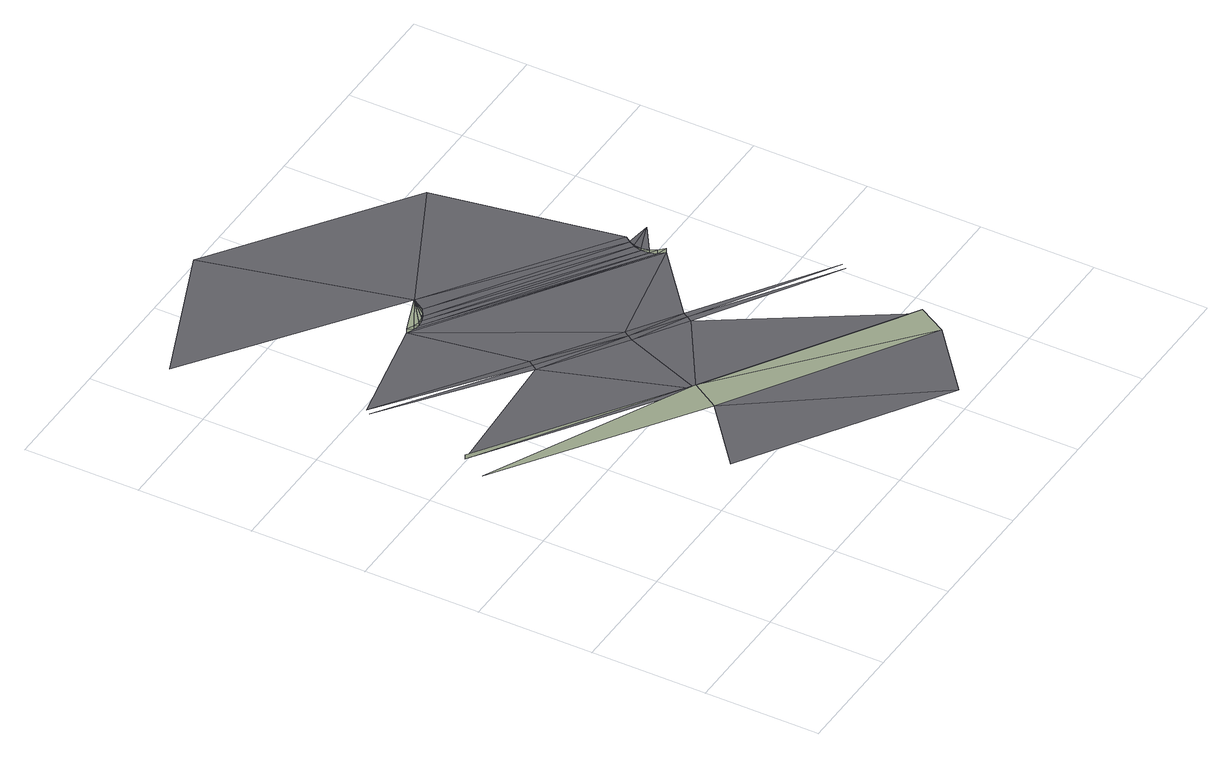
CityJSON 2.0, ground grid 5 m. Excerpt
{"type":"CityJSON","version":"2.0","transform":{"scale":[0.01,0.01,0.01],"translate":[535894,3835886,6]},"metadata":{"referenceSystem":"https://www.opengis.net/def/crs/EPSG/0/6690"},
"CityObjects":{
"road1":{"type":"Road","attributes":{"RoadStructureAttribute.sectionType":"1"},"geometry":[{"type":"MultiSurface","lod":"3","boundaries":[[[0,1,2]],[[2,3,4]],[[5,0,6]],[[7,8,5]],[[9,10,7]],[[11,12,4]],[[13,10,9]],[[14,7,5]],[[15,5,6]],[[16,17,18]],[[18,13,16]],[[19,20,21]],[[16,22,17]],[[22,23,17]],[[22,24,23]],[[9,7,14]],[[24,25,23]],[[24,26,25]],[[12,27,4]],[[13,9,28]],[[26,29,25]],[[18,17,21]],[[30,15,6]],[[14,5,15]],[[17,23,21]],[[26,31,29]],[[31,32,29]],[[23,25,21]],[[28,9,14]],[[25,29,21]],[[31,21,32]],[[29,32,21]],[[2,4,27]],[[33,22,16]],[[34,14,15]],[[35,24,22]],[[36,28,14]],[[37,26,24]],[[38,31,26]],[[6,2,39]],[[40,13,28]],[[41,21,31]],[[34,15,30]],[[36,14,34]],[[16,13,40]],[[40,33,16]],[[30,6,42]],[[33,35,22]],[[39,2,27]],[[35,37,24]],[[37,38,26]],[[40,28,36]],[[38,41,31]],[[42,6,39]],[[41,43,21]],[[19,21,44]],[[34,30,45]],[[36,34,46]],[[44,21,43]],[[47,37,35]],[[47,48,37]],[[49,47,35]],[[38,37,48]],[[49,35,33]],[[48,50,38]],[[51,49,33]],[[50,41,38]],[[33,40,51]],[[50,52,41]],[[53,48,47]],[[52,43,41]],[[53,50,48]],[[53,52,50]]],"semantics":{"surfaces":[{"type":"AuxiliaryTrafficArea","function":"2000"},{"type":"AuxiliaryTrafficArea","function":"5000"},{"type":"TrafficArea","function":"1010"},{"type":"TrafficArea","function":"1000"},{"type":"TrafficArea","function":"2000"}],"values":[0,1,2,3,3,4,2,3,2,0,0,4,0,0,0,3,0,0,4,2,0,1,2,3,1,0,0,1,3,1,0,1,1,4,3,4,3,4,4,0,2,4,3,3,4,4,2,4,1,4,4,2,4,0,4,4,3,3,4,0,0,0,0,0,0,0,0,0,0,4,0,4,4]}}]}
},
"vertices":[
[224,1471,140],[224,1471,160],[1069,937,127],[144,1349,160],[993,813,127],[848,1516,128],[1069,937,107],[862,1539,128],[273,1920,149],[877,1563,127],[288,1943,149],[703,575,138],[1559,59,110],[796,2056,127],[1214,1319,115],[1200,1295,114],[825,2041,130],[825,2041,147],[796,2056,147],[720,2951,183],[97,2702,181],[964,2119,146],[851,2035,132],[851,2035,147],[881,2038,135],[881,2038,147],[905,2047,137],[1859,304,99],[1229,1342,114],[905,2047,147],[1421,1161,107],[934,2069,141],[934,2069,146],[1727,1484,95],[1435,1184,107],[1712,1510,100],[1450,1208,106],[1704,1541,105],[1706,1572,110],[1931,431,99],[1755,1461,92],[1717,1600,114],[1931,431,79],[1733,1623,118],[1556,2403,150],[2014,816,88],[2027,840,89],[1712,1510,114],[1704,1541,115],[1727,1484,113],[1706,1572,116],[1755,1461,112],[1717,1600,117],[1828,1587,112]
]}
